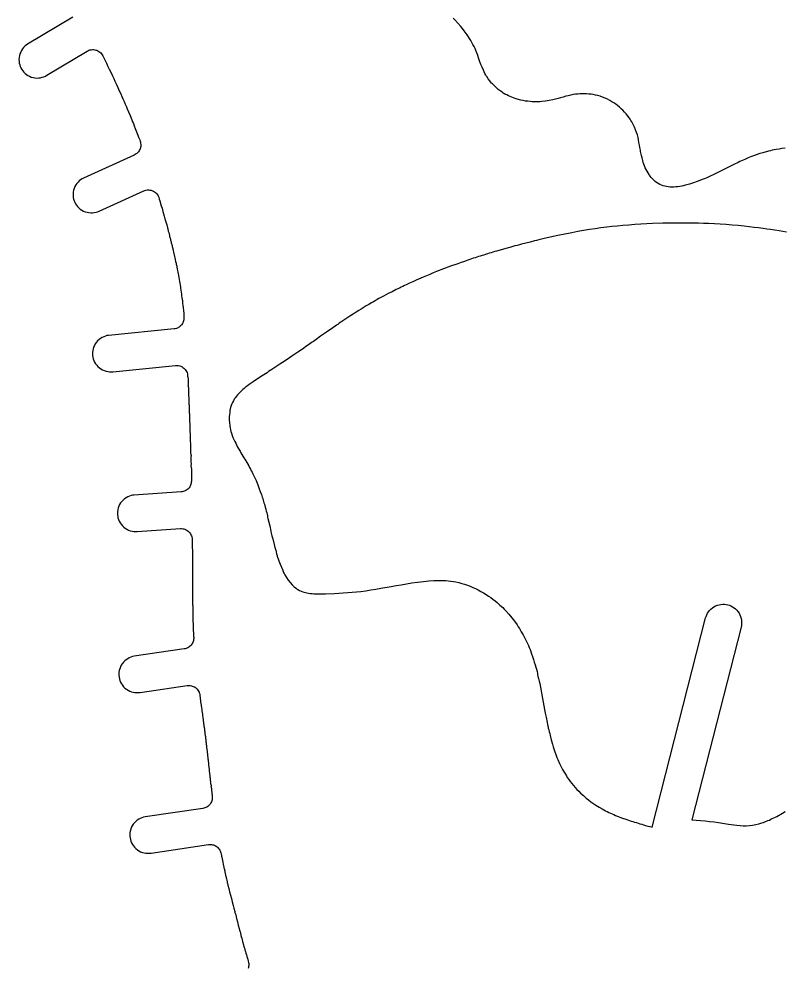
# Model space of a CAD drawing. Extents: x 0 to 1525, y 0 to 1525.
# Drawn here: x 214.3 to 420, y 287 to 542.6 of the extents above; entities that cross this region are included whole.
import ezdxf

# ---------------------------------------------------------------- set-up
doc = ezdxf.new("R2010")
doc.units = 0
doc.header["$MEASUREMENT"] = 0

msp = doc.modelspace()

# ---------------------------------------------------------------- linework, layer by layer
for points in [[(228.79, 543.05), (216.65, 535.75), (216.28, 535.49), (215.93, 535.2), (215.59, 534.87), (215.29, 534.5), (215.02, 534.08), (214.79, 533.64), (214.6, 533.17), (214.46, 532.68), (214.37, 532.18), (214.33, 531.68), (214.35, 531.18), (214.41, 530.69), (214.52, 530.22), (214.67, 529.77), (214.86, 529.36), (215.08, 528.97), (215.33, 528.6), (215.62, 528.25), (215.96, 527.91), (216.33, 527.61), (216.74, 527.34), (217.18, 527.11), (217.65, 526.92), (218.14, 526.78), (218.64, 526.69), (219.15, 526.65), (219.64, 526.67), (220.14, 526.73), (220.6, 526.84), (221.05, 526.99), (221.47, 527.18), (221.86, 527.4), (232.65, 533.89), (232.89, 534.01), (233.13, 534.12), (233.44, 534.22), (233.77, 534.28), (234.09, 534.31), (234.42, 534.31), (234.74, 534.27), (235.05, 534.19), (235.3, 534.11), (235.55, 534), (235.83, 533.83), (236.09, 533.64), (236.34, 533.42), (236.55, 533.17), (236.74, 532.91), (236.9, 532.63), (237.18, 532.06), (237.35, 531.71), (237.51, 531.35), (237.86, 530.64), (238.27, 529.79), (238.61, 529.08), (239.02, 528.22), (239.49, 527.23), (239.83, 526.51), (240.16, 525.8), (240.56, 524.94), (240.95, 524.08), (241.34, 523.22), (241.73, 522.36), (242.05, 521.64), (242.31, 521.06), (242.63, 520.34), (242.94, 519.62), (243.25, 518.9), (243.49, 518.32), (243.81, 517.59), (244.23, 516.57), (244.71, 515.4), (244.91, 514.89), (245.12, 514.38), (245.35, 513.79), (245.63, 513.06), (245.97, 512.18), (246.31, 511.3), (246.54, 510.71), (246.82, 509.97), (246.92, 509.68), (247.01, 509.39), (247.08, 509.08), (247.11, 508.77), (247.11, 508.5), (247.09, 508.23), (247.02, 507.9), (246.92, 507.58), (246.81, 507.32), (246.68, 507.07), (246.49, 506.8), (246.27, 506.55), (246.08, 506.36), (245.87, 506.2), (245.62, 506.03), (245.35, 505.9), (231.71, 499.73), (231.31, 499.52), (230.93, 499.27), (230.56, 498.98), (230.22, 498.64), (229.9, 498.26), (229.62, 497.85), (229.37, 497.41), (229.18, 496.94), (229.03, 496.45), (228.94, 495.95), (228.89, 495.46), (228.9, 494.96), (228.95, 494.49), (229.05, 494.02), (229.19, 493.59), (229.36, 493.18), (229.57, 492.78), (229.82, 492.4), (230.11, 492.03), (230.45, 491.69), (230.83, 491.36), (231.24, 491.08), (231.68, 490.84), (232.15, 490.64), (232.64, 490.5), (233.13, 490.4), (233.63, 490.36), (234.13, 490.37), (234.6, 490.42), (235.07, 490.52), (235.5, 490.65), (235.91, 490.83), (247.91, 496.25), (248.2, 496.36), (248.51, 496.45), (248.88, 496.5), (249.26, 496.51), (249.58, 496.48), (249.89, 496.42), (250.24, 496.31), (250.58, 496.15), (250.85, 495.98), (251.1, 495.79), (251.37, 495.52), (251.6, 495.23), (251.8, 494.91), (251.95, 494.57), (252.11, 494.06), (252.26, 493.55), (252.65, 492.23), (252.84, 491.57), (253.08, 490.74), (253.45, 489.42), (253.63, 488.76), (253.86, 487.93), (254.09, 487.1), (254.31, 486.27), (254.37, 486.06), (254.41, 485.85), (254.45, 485.64), (254.51, 485.43), (254.63, 485.03), (254.76, 484.62), (254.82, 484.41), (254.85, 484.2), (254.89, 483.99), (254.95, 483.79), (255.04, 483.54), (255.1, 483.29), (255.15, 483.03), (255.22, 482.77), (255.29, 482.53), (255.33, 482.28), (255.38, 482.03), (255.46, 481.79), (255.54, 481.54), (255.6, 481.29), (255.65, 481.03), (255.72, 480.78), (255.78, 480.53), (255.84, 480.28), (255.93, 479.78), (256.22, 478.61), (256.32, 478.19), (256.4, 477.77), (256.5, 477.26), (256.6, 476.77), (256.65, 476.51), (256.71, 476.26), (256.78, 476.01), (256.84, 475.76), (256.93, 475.26), (257.04, 474.75), (257.11, 474.34), (257.17, 473.92), (257.37, 472.91), (257.47, 472.4), (257.55, 471.89), (257.62, 471.38), (257.7, 470.87), (257.78, 470.45), (257.85, 470.03), (257.92, 469.52), (258, 469.01), (258.05, 468.49), (258.08, 468.24), (258.12, 467.99), (258.2, 467.48), (258.27, 466.98), (258.31, 466.72), (258.34, 466.46), (258.36, 466.2), (258.39, 465.94), (258.46, 465.44), (258.51, 464.93), (258.61, 463.91), (258.68, 463.4), (258.72, 463.15), (258.73, 462.89), (258.74, 462.48), (258.75, 462.07), (258.75, 461.8), (258.71, 461.53), (258.66, 461.27), (258.57, 461.01), (258.47, 460.76), (258.34, 460.53), (258.2, 460.31), (258.04, 460.1), (257.85, 459.91), (257.65, 459.74), (257.44, 459.58), (257.2, 459.44), (256.96, 459.32), (256.71, 459.23), (256.4, 459.15), (256.08, 459.11), (238.46, 457.35), (238.02, 457.28), (237.58, 457.17), (237.13, 457), (236.7, 456.8), (236.27, 456.54), (235.88, 456.24), (235.5, 455.9), (235.17, 455.52), (234.88, 455.1), (234.63, 454.66), (234.43, 454.21), (234.27, 453.73), (234.17, 453.27), (234.12, 452.79), (234.11, 452.34), (234.14, 451.89), (234.21, 451.45), (234.32, 451.01), (234.49, 450.56), (234.69, 450.13), (234.95, 449.71), (235.25, 449.31), (235.59, 448.94), (235.97, 448.6), (236.39, 448.31), (236.83, 448.06), (237.28, 447.86), (237.76, 447.71), (238.22, 447.6), (238.7, 447.55), (239.15, 447.54), (239.6, 447.57), (256.47, 449.25), (256.73, 449.27), (257, 449.26), (257.31, 449.22), (257.63, 449.15), (257.93, 449.04), (258.22, 448.9), (258.48, 448.73), (258.73, 448.54), (258.92, 448.35), (259.09, 448.16), (259.28, 447.9), (259.43, 447.62), (259.56, 447.32), (259.65, 447.01), (259.71, 446.71), (259.73, 446.55), (259.73, 446.39), (259.72, 446.29), (259.74, 446.2), (259.78, 446.02), (259.83, 445.84), (259.84, 445.65), (259.83, 445.35), (259.83, 445.06), (259.83, 444.47), (259.84, 444.18), (259.83, 443.88), (259.82, 443.78), (259.84, 443.69), (259.88, 443.51), (259.93, 443.33), (259.95, 443.24), (259.95, 443.14), (259.93, 442.84), (259.93, 442.55), (259.93, 441.96), (259.94, 441.67), (259.94, 441.52), (259.93, 441.37), (259.92, 441.27), (259.94, 441.18), (259.98, 441), (260.03, 440.82), (260.05, 440.73), (260.04, 440.63), (260.03, 440.33), (260.04, 440.04), (260.04, 439.75), (260.03, 439.45), (260.02, 439.15), (260.06, 438.85), (260.1, 438.57), (260.13, 438.27), (260.14, 437.69), (260.12, 437.09), (260.13, 436.79), (260.16, 436.49), (260.2, 436.2), (260.23, 435.91), (260.24, 435.33), (260.23, 434.74), (260.24, 434.45), (260.23, 434.15), (260.22, 434.05), (260.23, 433.96), (260.28, 433.78), (260.33, 433.6), (260.35, 433.51), (260.34, 433.41), (260.33, 433.11), (260.34, 432.82), (260.33, 432.08), (260.34, 431.79), (260.34, 431.65), (260.33, 431.5), (260.32, 431.4), (260.33, 431.31), (260.38, 431.13), (260.43, 430.95), (260.45, 430.86), (260.44, 430.76), (260.43, 430.61), (260.43, 430.46), (260.44, 430.17), (260.43, 429.43), (260.44, 429.14), (260.44, 428.99), (260.43, 428.84), (260.42, 428.74), (260.44, 428.65), (260.48, 428.48), (260.53, 428.3), (260.55, 428.21), (260.54, 428.11), (260.53, 427.92), (260.53, 427.74), (260.54, 427.37), (260.54, 427.01), (260.53, 426.64), (260.54, 426.27), (260.54, 426.09), (260.53, 425.9), (260.52, 425.78), (260.53, 425.67), (260.57, 425.46), (260.62, 425.24), (260.64, 425.02), (260.63, 424.58), (260.63, 424.13), (260.63, 423.25), (260.64, 422.81), (260.64, 422.59), (260.63, 422.36), (260.62, 422.25), (260.63, 422.13), (260.67, 421.92), (260.72, 421.7), (260.74, 421.48), (260.74, 420.6), (260.73, 419.71), (260.73, 418.83), (260.74, 418.05), (260.72, 417.79), (260.68, 417.54), (260.62, 417.29), (260.53, 417.04), (260.41, 416.78), (260.28, 416.55), (260.12, 416.32), (259.94, 416.11), (259.74, 415.91), (259.52, 415.74), (259.29, 415.59), (259.05, 415.46), (258.8, 415.36), (258.55, 415.28), (258.26, 415.22), (257.96, 415.19), (245.26, 414.35), (244.88, 414.3), (244.5, 414.21), (244.04, 414.07), (243.6, 413.88), (243.16, 413.64), (242.74, 413.35), (242.35, 413.02), (242, 412.64), (241.69, 412.23), (241.42, 411.8), (241.2, 411.34), (241.04, 410.87), (240.92, 410.4), (240.85, 409.92), (240.83, 409.46), (240.85, 409.01), (240.9, 408.62), (240.98, 408.24), (241.12, 407.78), (241.31, 407.34), (241.54, 406.89), (241.83, 406.48), (242.16, 406.09), (242.53, 405.73), (242.93, 405.42), (243.37, 405.14), (243.82, 404.92), (244.3, 404.75), (244.76, 404.63), (245.24, 404.56), (245.7, 404.53), (246.15, 404.55), (257.77, 405.31), (258.09, 405.31), (258.4, 405.29), (258.72, 405.22), (259.02, 405.13), (259.32, 405), (259.6, 404.84), (259.85, 404.65), (260.08, 404.44), (260.29, 404.21), (260.48, 403.95), (260.63, 403.67), (260.76, 403.37), (260.85, 403.06), (260.91, 402.75), (260.93, 402.41), (260.93, 402.06), (260.93, 401.51), (260.93, 400.82), (260.94, 400.55), (260.93, 400.27), (260.92, 400.18), (260.94, 400.09), (260.98, 399.93), (261.03, 399.76), (261.05, 399.67), (261.04, 399.58), (261.03, 399.37), (261.03, 399.17), (261.04, 398.76), (261.04, 397.79), (261.03, 396.83), (261.03, 395.86), (261.03, 394.9), (261.03, 393.94), (261.03, 392.97), (261.03, 392.01), (261.03, 391.05), (261.03, 390.08), (261.03, 389.12), (261.03, 388.16), (261.03, 387.19), (261.03, 386.23), (261.04, 385.75), (261.04, 385.51), (261.03, 385.26), (261.03, 385.01), (261.06, 384.77), (261.11, 384.54), (261.14, 384.3), (261.13, 383.2), (261.13, 382.65), (261.13, 381.96), (261.13, 380.86), (261.14, 380.59), (261.13, 380.31), (261.12, 380.22), (261.14, 380.13), (261.19, 379.97), (261.24, 379.8), (261.25, 379.71), (261.24, 379.62), (261.23, 379.48), (261.23, 379.34), (261.24, 379.07), (261.23, 378.39), (261.24, 378.12), (261.24, 377.98), (261.23, 377.84), (261.22, 377.75), (261.23, 377.66), (261.28, 377.5), (261.33, 377.33), (261.35, 377.24), (261.34, 377.15), (261.33, 377.01), (261.33, 376.87), (261.33, 376.6), (261.33, 376.44), (261.34, 376.28), (261.37, 375.96), (261.37, 375.7), (261.34, 375.44), (261.29, 375.17), (261.21, 374.91), (261.11, 374.65), (260.99, 374.4), (260.84, 374.16), (260.66, 373.94), (260.47, 373.73), (260.26, 373.54), (260.03, 373.38), (259.79, 373.23), (259.55, 373.12), (259.3, 373.02), (259.06, 372.95), (258.81, 372.9), (245.33, 370.93), (244.89, 370.84), (244.46, 370.7), (244.02, 370.52), (243.6, 370.29), (243.19, 370.02), (242.8, 369.7), (242.45, 369.34), (242.13, 368.94), (241.85, 368.52), (241.62, 368.06), (241.45, 367.6), (241.32, 367.12), (241.24, 366.65), (241.2, 366.17), (241.22, 365.72), (241.27, 365.28), (241.36, 364.83), (241.49, 364.4), (241.68, 363.96), (241.9, 363.54), (242.18, 363.13), (242.49, 362.75), (242.86, 362.39), (243.25, 362.07), (243.68, 361.8), (244.13, 361.57), (244.6, 361.39), (245.08, 361.26), (245.55, 361.18), (246.02, 361.15), (246.47, 361.16), (246.92, 361.21), (259.59, 363.07), (259.84, 363.09), (260.09, 363.1), (260.41, 363.07), (260.73, 363.01), (260.99, 362.93), (261.25, 362.83), (261.56, 362.68), (261.84, 362.49), (262.06, 362.31), (262.26, 362.11), (262.48, 361.85), (262.66, 361.57), (262.81, 361.28), (262.87, 361.13), (262.91, 360.98), (263.01, 360.67), (263.04, 360.52), (263.03, 360.35), (263.01, 360.26), (263.02, 360.16), (263.06, 359.99), (263.11, 359.82), (263.12, 359.73), (263.12, 359.64), (263.12, 359.53), (263.13, 359.42), (263.18, 359.22), (263.22, 359.01), (263.23, 358.9), (263.23, 358.79), (263.23, 358.57), (263.27, 358.36), (263.32, 358.15), (263.34, 357.93), (263.35, 357.72), (263.39, 357.51), (263.43, 357.3), (263.46, 357.08), (263.51, 356.66), (263.58, 356.24), (263.63, 355.8), (263.69, 355.36), (263.76, 354.94), (263.81, 354.52), (263.84, 354.31), (263.88, 354.1), (263.92, 353.89), (263.92, 353.67), (263.93, 353.49), (263.96, 353.31), (264, 353.14), (264.02, 352.96), (264.03, 352.74), (264.08, 352.53), (264.12, 352.32), (264.13, 352.1), (264.15, 351.89), (264.2, 351.68), (264.24, 351.47), (264.24, 351.25), (264.25, 351.03), (264.29, 350.82), (264.33, 350.61), (264.37, 350.39), (264.4, 349.97), (264.43, 349.76), (264.49, 349.56), (264.51, 349.45), (264.52, 349.35), (264.52, 349.13), (264.52, 348.91), (264.54, 348.81), (264.58, 348.71), (264.61, 348.61), (264.63, 348.5), (264.62, 348.27), (264.62, 348.05), (264.64, 347.95), (264.67, 347.85), (264.71, 347.75), (264.73, 347.64), (264.73, 347.42), (264.72, 347.2), (264.74, 347.1), (264.77, 347), (264.8, 346.91), (264.82, 346.82), (264.83, 346.63), (264.83, 346.45), (264.85, 346.26), (264.89, 346.06), (264.91, 345.84), (264.96, 345.41), (265.01, 344.99), (265.06, 344.56), (265.11, 344.14), (265.16, 343.7), (265.18, 343.49), (265.21, 343.28), (265.24, 343.07), (265.25, 342.85), (265.27, 342.64), (265.32, 342.43), (265.35, 342.22), (265.35, 342.11), (265.34, 341.99), (265.33, 341.88), (265.34, 341.77), (265.39, 341.56), (265.45, 341.36), (265.45, 341.25), (265.44, 341.13), (265.43, 341.02), (265.44, 340.91), (265.5, 340.71), (265.55, 340.51), (265.56, 340.4), (265.53, 340.28), (265.51, 340.16), (265.52, 340.05), (265.57, 339.85), (265.63, 339.65), (265.64, 339.54), (265.63, 339.42), (265.62, 339.31), (265.62, 339.2), (265.68, 338.99), (265.73, 338.79), (265.74, 338.69), (265.73, 338.57), (265.72, 338.46), (265.72, 338.35), (265.78, 338.14), (265.83, 337.94), (265.84, 337.83), (265.83, 337.71), (265.82, 337.6), (265.83, 337.49), (265.88, 337.29), (265.93, 337.08), (265.94, 336.98), (265.93, 336.86), (265.92, 336.75), (265.93, 336.64), (265.98, 336.43), (266.03, 336.23), (266.04, 336.12), (266.03, 336), (266.02, 335.89), (266.03, 335.78), (266.08, 335.58), (266.13, 335.37), (266.14, 335.27), (266.13, 335.15), (266.12, 335.04), (266.13, 334.93), (266.18, 334.72), (266.23, 334.51), (266.24, 334.41), (266.23, 334.29), (266.22, 334.18), (266.23, 334.07), (266.27, 333.86), (266.32, 333.66), (266.34, 333.55), (266.34, 333.44), (266.35, 333.17), (266.36, 332.9), (266.35, 332.59), (266.3, 332.27), (266.23, 332.01), (266.13, 331.75), (265.98, 331.44), (265.8, 331.15), (265.62, 330.93), (265.42, 330.73), (265.16, 330.51), (264.89, 330.33), (264.65, 330.2), (264.4, 330.1), (264.11, 330.01), (263.81, 329.96), (248.28, 327.68), (247.84, 327.59), (247.41, 327.45), (246.97, 327.27), (246.55, 327.04), (246.13, 326.77), (245.75, 326.45), (245.39, 326.09), (245.08, 325.69), (244.8, 325.27), (244.57, 324.81), (244.4, 324.35), (244.26, 323.87), (244.19, 323.4), (244.15, 322.92), (244.16, 322.47), (244.22, 322.03), (244.31, 321.59), (244.44, 321.16), (244.63, 320.71), (244.85, 320.29), (245.13, 319.88), (245.44, 319.5), (245.8, 319.14), (246.2, 318.82), (246.63, 318.55), (247.08, 318.32), (247.55, 318.14), (248.03, 318.01), (248.5, 317.93), (248.97, 317.9), (249.42, 317.91), (249.87, 317.96), (265.36, 320.23), (265.61, 320.26), (265.86, 320.26), (266.13, 320.25), (266.4, 320.2), (266.67, 320.13), (266.93, 320.04), (267.19, 319.92), (267.44, 319.77), (267.67, 319.6), (267.88, 319.41), (268.08, 319.21), (268.25, 318.98), (268.39, 318.75), (268.52, 318.51), (268.62, 318.27), (268.69, 318.02), (268.78, 317.66), (268.82, 317.48), (268.85, 317.3), (268.88, 317.07), (268.93, 316.84), (269.03, 316.37), (269.11, 315.91), (269.2, 315.46), (269.29, 314.99), (269.4, 314.53), (269.47, 314.14), (269.51, 313.95), (269.56, 313.76), (269.62, 313.53), (269.66, 313.3), (269.7, 313.07), (269.76, 312.84), (269.82, 312.62), (269.86, 312.39), (269.9, 312.15), (269.96, 311.93), (270.02, 311.71), (270.06, 311.48), (270.1, 311.24), (270.16, 311.02), (270.27, 310.63), (270.35, 310.22), (270.39, 309.99), (270.45, 309.77), (270.57, 309.32), (270.8, 308.39), (271.03, 307.49), (271.27, 306.59), (271.5, 305.67), (271.73, 304.77), (271.97, 303.87), (272.17, 303.1), (272.4, 302.17), (272.46, 301.95), (272.53, 301.73), (272.61, 301.5), (272.67, 301.28), (272.9, 300.36), (273.13, 299.46), (273.37, 298.56), (273.6, 297.63), (273.72, 297.19), (273.83, 296.74), (273.94, 296.35), (274.03, 295.96), (274.09, 295.73), (274.16, 295.5), (274.3, 295.04), (274.42, 294.59), (274.53, 294.14), (274.77, 293.25), (274.88, 292.79), (274.94, 292.56), (275.02, 292.33), (275.09, 292.12), (275.15, 291.89), (275.2, 291.66), (275.27, 291.44), (275.41, 291), (275.54, 290.54), (275.67, 290.09), (275.82, 289.64), (276.04, 288.88), (276.14, 288.49), (276.18, 288.24), (276.19, 287.97), (276.19, 287.7), (276.15, 287.43), (276.1, 287.16), (276.01, 286.9)], [(420.56, 507.77), (419.73, 507.66), (418.93, 507.53), (418.14, 507.39), (417.13, 507.19), (416.63, 507.08), (416.14, 506.95), (414.58, 506.52), (413.8, 506.29), (413.04, 506.04), (412.29, 505.78), (411.54, 505.5), (410.63, 505.14), (409.74, 504.75), (408.83, 504.35), (408.38, 504.15), (407.94, 503.94), (406.73, 503.34), (405.53, 502.74), (404.63, 502.3), (403.73, 501.85), (402.84, 501.39), (401.94, 500.95), (401.19, 500.59), (400.44, 500.25), (399.49, 499.82), (399.02, 499.61), (398.54, 499.41), (396.94, 498.78), (395.89, 498.4), (395.37, 498.22), (394.84, 498.06), (393.79, 497.78), (392.74, 497.54), (392.21, 497.44), (391.69, 497.37), (391.16, 497.31), (390.63, 497.28), (390.13, 497.27), (389.63, 497.28), (389.13, 497.33), (388.64, 497.4), (388.17, 497.5), (387.71, 497.63), (387.27, 497.79), (386.84, 498), (386.42, 498.24), (385.99, 498.49), (385.59, 498.78), (385.41, 498.94), (385.24, 499.11), (384.54, 499.86), (384.22, 500.25), (384.07, 500.46), (383.94, 500.67), (383.42, 501.59), (382.94, 502.51), (382.72, 502.98), (382.53, 503.45), (382.37, 503.94), (382.23, 504.44), (382.06, 505.13), (381.88, 505.82), (381.72, 506.51), (381.65, 506.86), (381.6, 507.21), (381.49, 507.9), (381.36, 508.59), (381.22, 509.28), (381.1, 509.97), (380.97, 510.65), (380.79, 511.33), (380.57, 512), (380.33, 512.66), (380.03, 513.42), (379.68, 514.16), (379.28, 514.87), (379.07, 515.22), (378.84, 515.55), (378.12, 516.55), (377.74, 517.04), (377.33, 517.5), (376.89, 517.96), (376.43, 518.4), (375.95, 518.83), (375.45, 519.23), (374.96, 519.59), (374.46, 519.94), (373.95, 520.28), (373.43, 520.59), (372.78, 520.93), (372.11, 521.24), (371.43, 521.51), (370.74, 521.74), (370.14, 521.91), (369.55, 522.06), (368.94, 522.18), (368.33, 522.28), (367.74, 522.35), (367.14, 522.4), (366.54, 522.43), (365.93, 522.42), (365.33, 522.4), (364.73, 522.35), (364.13, 522.28), (363.53, 522.18), (362.85, 522.05), (362.17, 521.9), (361.5, 521.73), (360.83, 521.53), (360.14, 521.33), (359.44, 521.14), (358.03, 520.78), (357.04, 520.56), (356.54, 520.48), (356.03, 520.4), (355.04, 520.29), (354.54, 520.26), (354.03, 520.24), (352.98, 520.24), (352.46, 520.27), (351.93, 520.31), (351.31, 520.38), (350.68, 520.46), (350.05, 520.57), (349.43, 520.7), (348.42, 520.96), (347.93, 521.12), (347.44, 521.3), (346.52, 521.68), (346.07, 521.88), (345.63, 522.09), (345.16, 522.35), (344.71, 522.62), (344.28, 522.9), (343.84, 523.2), (343.36, 523.57), (342.91, 523.97), (342.03, 524.8), (341.77, 525.05), (341.53, 525.31), (341.3, 525.59), (341.08, 525.87), (340.67, 526.46), (340.25, 527.04), (340.1, 527.24), (339.98, 527.46), (339.75, 527.9), (339.34, 528.8), (339.01, 529.54), (338.7, 530.29), (338.41, 531.05), (338.13, 531.81), (337.74, 532.95), (337.32, 534.08), (337.09, 534.63), (336.83, 535.18), (336.54, 535.72), (336.23, 536.24), (335.93, 536.75), (335.65, 537.26), (335.35, 537.77), (335.01, 538.26), (334.14, 539.39), (333.7, 539.95), (333.24, 540.49), (332.43, 541.39), (331.62, 542.28), (331.19, 542.73)], [(420.94, 485.12), (418.94, 485.47), (416.63, 485.84), (415.64, 485.98), (414.63, 486.12), (413.44, 486.28), (412.23, 486.43), (409.53, 486.74), (407.94, 486.9), (406.33, 487.04), (404.74, 487.17), (403.13, 487.28), (401.53, 487.37), (399.93, 487.45), (398.58, 487.51), (397.23, 487.55), (395.63, 487.58), (394.03, 487.6), (392.43, 487.61), (390.83, 487.6), (389.23, 487.58), (387.63, 487.54), (384.83, 487.44), (381.73, 487.27), (380.13, 487.17), (378.53, 487.05), (376.93, 486.92), (375.33, 486.77), (373.93, 486.63), (372.54, 486.47), (370.98, 486.27), (369.44, 486.06), (367.88, 485.83), (366.33, 485.58), (364.73, 485.3), (363.14, 485.01), (360.83, 484.54), (359.88, 484.35), (358.93, 484.13), (357.73, 483.86), (356.53, 483.6), (355.39, 483.32), (354.24, 483.05), (353.66, 482.91), (353.08, 482.77), (351.94, 482.48), (350.78, 482.2), (349.63, 481.89), (349.03, 481.73), (348.43, 481.58), (347.83, 481.43), (347.24, 481.26), (346.49, 481.04), (345.73, 480.85), (344.78, 480.58), (343.83, 480.3), (342.88, 480.04), (342.4, 479.9), (341.93, 479.75), (341.44, 479.59), (340.93, 479.45), (340.43, 479.31), (339.94, 479.15), (339.47, 478.99), (338.99, 478.85), (338.51, 478.71), (338.04, 478.55), (337.57, 478.39), (337.09, 478.24), (336.61, 478.1), (336.14, 477.93), (335.66, 477.77), (335.19, 477.61), (334.71, 477.46), (334.24, 477.29), (333.33, 476.97), (332.43, 476.66), (330.53, 475.97), (328.64, 475.26), (326.74, 474.53), (325.84, 474.16), (324.94, 473.79), (323.13, 473.03), (321.24, 472.21), (320.34, 471.81), (319.44, 471.39), (318.54, 470.97), (318.09, 470.76), (317.64, 470.54), (317.19, 470.32), (316.74, 470.11), (316.28, 469.89), (315.84, 469.67), (314.79, 469.12), (313.74, 468.59), (313.1, 468.27), (312.48, 467.94), (311.24, 467.26), (310.73, 466.98), (310.23, 466.69), (309.73, 466.39), (309.23, 466.1), (308.52, 465.7), (307.82, 465.29), (306.44, 464.45), (305.78, 464.05), (305.12, 463.63), (304.28, 463.09), (303.43, 462.53), (302.59, 461.97), (301.75, 461.42), (300.93, 460.87), (300.53, 460.6), (300.13, 460.31), (299.81, 460.08), (299.48, 459.86), (298.82, 459.42), (297.15, 458.24), (296.34, 457.68), (295.54, 457.11), (295.14, 456.83), (294.73, 456.55), (294.33, 456.28), (293.94, 455.97), (293.62, 455.73), (293.29, 455.52), (292.96, 455.3), (292.64, 455.07), (292.24, 454.78), (291.84, 454.51), (291.43, 454.24), (291.04, 453.95), (290.65, 453.66), (290.24, 453.39), (289.83, 453.12), (289.43, 452.85), (288.63, 452.3), (287.82, 451.76), (287.17, 451.32), (286.52, 450.88), (286.1, 450.6), (285.69, 450.31), (285.27, 450.03), (284.85, 449.75), (284.03, 449.22), (283.23, 448.69), (282.38, 448.13), (281.53, 447.58), (281.1, 447.31), (280.68, 447.02), (279.83, 446.47), (278.58, 445.67), (277.34, 444.86), (276.33, 444.15), (275.83, 443.79), (275.34, 443.41), (274.95, 443.09), (274.58, 442.75), (273.84, 442.07), (273.49, 441.72), (273.17, 441.34), (272.86, 440.95), (272.55, 440.57), (272.4, 440.38), (272.27, 440.18), (272.04, 439.76), (271.84, 439.32), (271.65, 438.88), (271.46, 438.43), (271.29, 437.96), (271.17, 437.49), (271.12, 437.24), (271.1, 436.99), (271.05, 436.49), (270.99, 435.99), (270.94, 435.48), (270.92, 434.97), (270.94, 434.45), (270.99, 433.94), (271.11, 432.93), (271.18, 432.44), (271.28, 431.95), (271.4, 431.47), (271.54, 430.99), (271.73, 430.43), (271.94, 429.87), (272.18, 429.32), (272.45, 428.79), (272.67, 428.34), (272.88, 427.89), (273.09, 427.45), (273.33, 427.01), (273.84, 426.15), (274.09, 425.72), (274.33, 425.28), (274.58, 424.83), (274.87, 424.41), (275.15, 423.99), (275.43, 423.56), (275.95, 422.7), (276.19, 422.26), (276.4, 421.81), (276.61, 421.36), (276.85, 420.92), (277.09, 420.48), (277.31, 420.03), (277.72, 419.13), (278.14, 418.23), (278.62, 417.14), (278.84, 416.58), (279.03, 416.02), (279.3, 415.27), (279.57, 414.53), (279.83, 413.78), (279.94, 413.4), (280.03, 413.01), (280.13, 412.62), (280.27, 412.24), (280.41, 411.87), (280.54, 411.48), (280.78, 410.52), (280.9, 410.04), (281.05, 409.57), (281.14, 409.18), (281.2, 408.79), (281.26, 408.4), (281.33, 408.01), (281.58, 407.04), (281.84, 406.07), (281.96, 405.59), (282.04, 405.1), (282.11, 404.61), (282.23, 404.13), (282.44, 403.36), (282.64, 402.59), (283.04, 401.04), (283.23, 400.27), (283.44, 399.5), (283.56, 399.03), (283.68, 398.55), (283.8, 398.08), (283.87, 397.85), (283.96, 397.62), (284.14, 397.16), (284.28, 396.68), (284.43, 396.19), (284.6, 395.73), (285.23, 394.27), (285.56, 393.54), (285.74, 393.19), (285.94, 392.84), (286.36, 392.15), (286.82, 391.47), (287.31, 390.82), (287.83, 390.2), (288.11, 389.92), (288.41, 389.66), (289.03, 389.16), (289.22, 389.02), (289.42, 388.88), (289.84, 388.65), (290.28, 388.46), (290.73, 388.29), (291.1, 388.17), (291.48, 388.07), (291.85, 387.99), (292.23, 387.92), (292.73, 387.85), (293.23, 387.8), (293.73, 387.76), (294.23, 387.74), (295.54, 387.73), (296.83, 387.78), (299.23, 387.88), (301.63, 388.01), (302.84, 388.09), (304.03, 388.19), (306.33, 388.42), (307.69, 388.6), (309.03, 388.8), (310.39, 389), (311.74, 389.24), (314.54, 389.73), (315.89, 389.97), (317.24, 390.22), (320.04, 390.68), (321.63, 390.91), (323.23, 391.11), (324.63, 391.25), (326.03, 391.34), (326.83, 391.37), (327.63, 391.37), (328.44, 391.36), (329.23, 391.32), (329.91, 391.26), (330.59, 391.18), (331.26, 391.07), (331.93, 390.95), (332.72, 390.79), (333.5, 390.58), (334.27, 390.35), (335.03, 390.09), (335.78, 389.81), (336.51, 389.5), (337.23, 389.17), (337.94, 388.81), (338.66, 388.42), (339.36, 388.01), (340.06, 387.59), (340.74, 387.14), (341.33, 386.73), (341.91, 386.3), (342.48, 385.86), (343.04, 385.4), (343.42, 385.07), (343.79, 384.73), (344.54, 384.03), (344.98, 383.61), (345.41, 383.17), (346.21, 382.25), (346.98, 381.32), (347.71, 380.36), (348.41, 379.4), (348.73, 378.91), (349.04, 378.39), (349.54, 377.53), (350.04, 376.67), (350.42, 375.97), (350.78, 375.26), (351.46, 373.82), (351.69, 373.28), (351.9, 372.72), (352.31, 371.6), (352.58, 370.86), (352.82, 370.1), (353.06, 369.34), (353.3, 368.59), (353.48, 368.03), (353.65, 367.46), (353.79, 366.88), (353.89, 366.3), (353.95, 365.95), (354.02, 365.61), (354.19, 364.93), (354.37, 364.25), (354.52, 363.57), (354.9, 361.59), (355.08, 360.6), (355.27, 359.61), (355.65, 357.6), (355.83, 356.6), (356.02, 355.59), (356.21, 354.58), (356.3, 354.08), (356.42, 353.58), (356.53, 353.08), (356.61, 352.58), (356.7, 352.08), (356.75, 351.83), (356.82, 351.59), (356.97, 351.1), (357.09, 350.6), (357.2, 350.11), (357.33, 349.61), (357.63, 348.45), (357.93, 347.28), (358.16, 346.52), (358.41, 345.76), (358.93, 344.26), (359.13, 343.7), (359.36, 343.16), (359.86, 342.09), (360.36, 341.02), (360.63, 340.49), (360.93, 339.98), (361.43, 339.15), (361.68, 338.73), (361.94, 338.32), (362.34, 337.75), (362.75, 337.19), (363.18, 336.64), (363.62, 336.11), (364.07, 335.59), (364.54, 335.07), (365.03, 334.58), (365.53, 334.1), (366.28, 333.43), (367.03, 332.77), (367.66, 332.26), (368.3, 331.78), (369.63, 330.87), (370.05, 330.6), (370.48, 330.34), (371.34, 329.84), (372.23, 329.35), (372.68, 329.12), (373.13, 328.91), (374.03, 328.49), (374.48, 328.29), (374.93, 328.1), (376.83, 327.37), (377.73, 327.05), (378.64, 326.74), (379.11, 326.58), (379.59, 326.43), (380.06, 326.29), (380.54, 326.14), (381.01, 325.99), (381.49, 325.85), (381.96, 325.72), (382.44, 325.57), (383.02, 325.39), (383.6, 325.23), (384.19, 325.07), (384.77, 324.9), (384.77, 324.9), (399.16, 381.25), (399.29, 381.68), (399.46, 382.1), (399.68, 382.52), (399.95, 382.92), (400.26, 383.31), (400.61, 383.66), (401, 383.98), (401.42, 384.27), (401.87, 384.5), (402.34, 384.69), (402.82, 384.83), (403.31, 384.92), (403.78, 384.95), (404.26, 384.94), (404.71, 384.89), (405.15, 384.8), (405.58, 384.67), (406, 384.5), (406.42, 384.28), (406.82, 384.02), (407.21, 383.71), (407.56, 383.36), (407.88, 382.97), (408.17, 382.54), (408.4, 382.09), (408.59, 381.62), (408.73, 381.14), (408.81, 380.66), (408.85, 380.18), (408.84, 379.7), (408.79, 379.25), (408.7, 378.81), (395.44, 326.9), (397.83, 326.72), (399.04, 326.61), (400.23, 326.48), (401.44, 326.34), (402.63, 326.17), (405.34, 325.73), (406.03, 325.62), (406.73, 325.52), (407.58, 325.42), (408.43, 325.34), (409.28, 325.3), (410.13, 325.3), (410.99, 325.35), (411.83, 325.46), (412.69, 325.62), (413.53, 325.83), (414.34, 326.08), (414.74, 326.21), (415.14, 326.36), (415.95, 326.68), (416.35, 326.85), (416.74, 327.05), (417.13, 327.25), (417.54, 327.44), (417.94, 327.62), (418.34, 327.83), (419.84, 328.68), (420.59, 329.13)]]:
    msp.add_lwpolyline(points)

doc.saveas('drawing.dxf')
